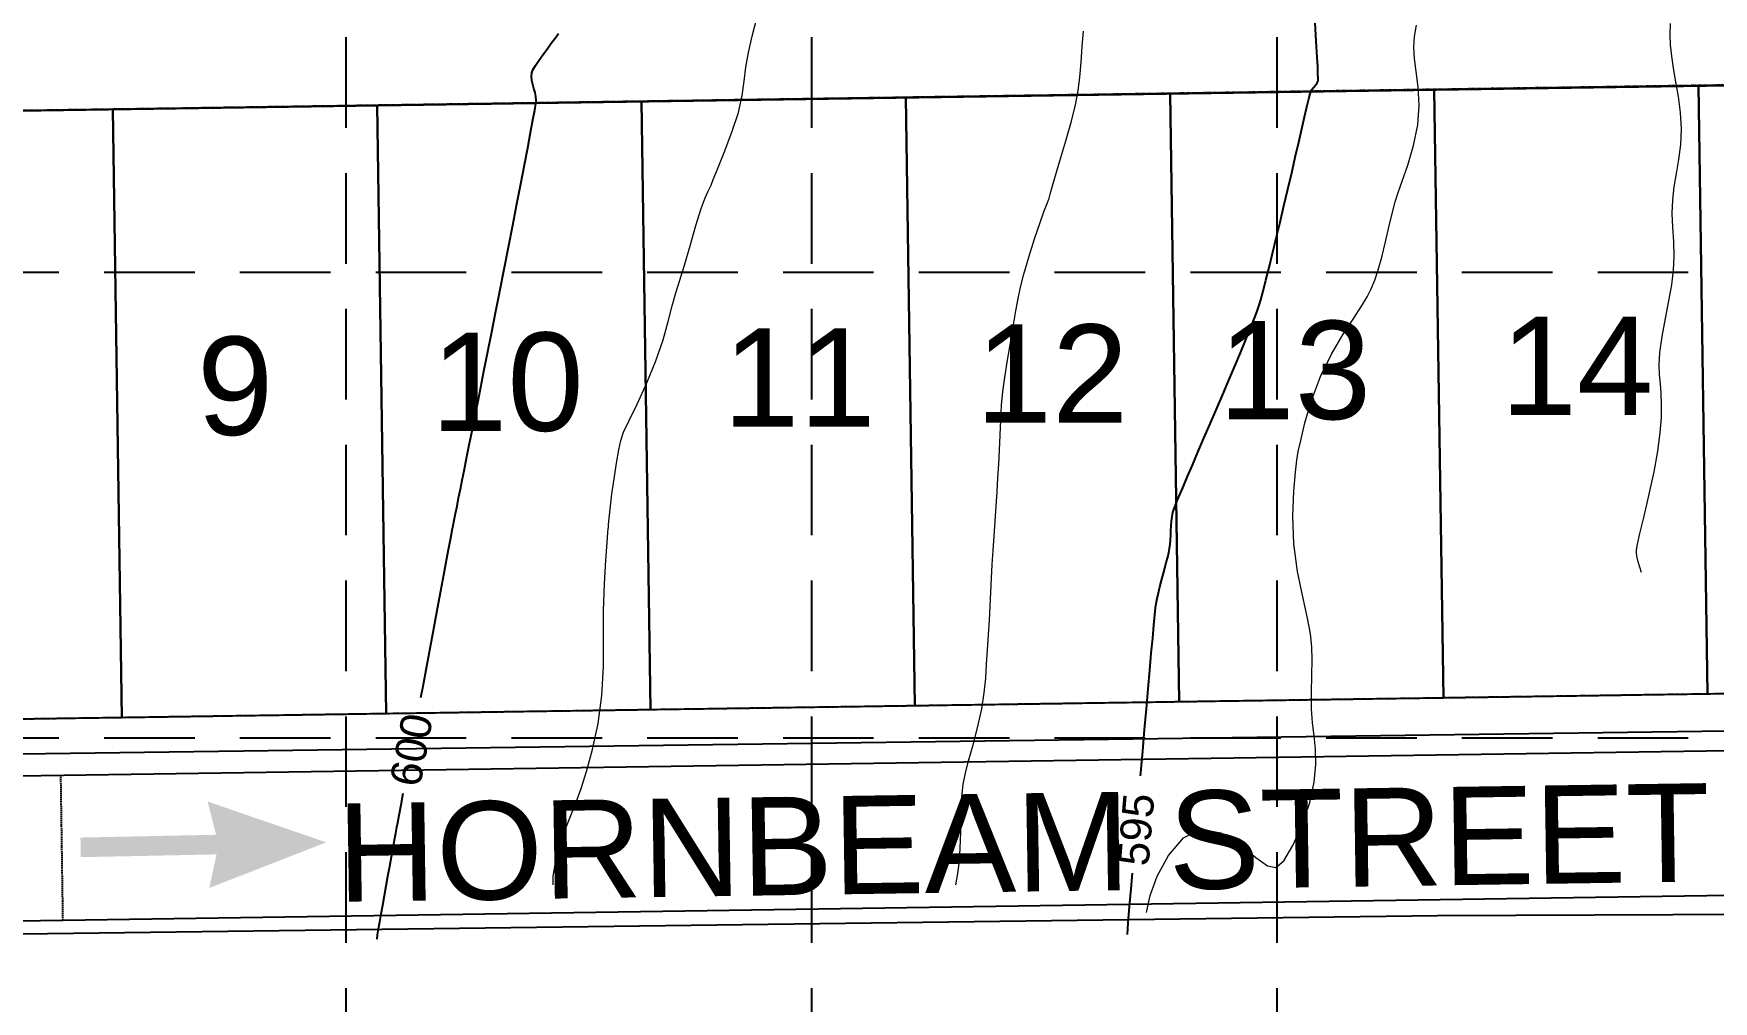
# Model space of a CAD drawing. Header units: inches. Extents: x 45655 to 51424, y 20024 to 23633.
# Drawn here: x 48388.9 to 48713.6, y 20517.2 to 20704.3 of the extents above; entities that cross this region are included whole.
import ezdxf
from ezdxf.enums import TextEntityAlignment as Align

# ---------------------------------------------------------------- set-up
doc = ezdxf.new("R2010")
doc.units = ezdxf.units.IN
doc.header["$MEASUREMENT"] = 0
for name, pattern in [('2148-1-1 BASE$0$DASHED2', [0.375, 0.25, -0.125]), ('2148-1-1 FINAL PLAT$0$ROW05', [0.875, 0.625, -0.05, 0.05, -0.05, 0.05, -0.05]), ('HIDDEN', [0.375, 0.25, -0.125]), ('PHANTOM2', [1.25, 0.625, -0.125, 0.125, -0.125, 0.125, -0.125])]:
    doc.linetypes.add(name, pattern=pattern)
for name, color, linetype in [('2148-1-1 BASE$0$P-PAV-BOC', 4, 'Continuous'), ('2148-1-1 Boundary Verification$0$X-BNDRY', 5, 'PHANTOM2'), ('2148-1-1 Boundary Verification$0$X-BNDRY-PHASE 1', 3, 'Continuous'), ('2148-1-1 FINAL PLAT$0$BPOLY', 20, 'Continuous'), ('2148-1-1 FINAL PLAT$0$P-PLAN-LOT LINE PH1', 1, 'Continuous'), ('2148-1-1 FINAL PLAT$0$P-PLAN-LOT NO-PH1', 1, 'Continuous'), ('2148-1-1 FINAL PLAT$0$P-PLAN-ROW-PH1', 7, '2148-1-1 FINAL PLAT$0$ROW05'), ('2148-1-1 FINAL PLAT$0$P-PLAN-STREET NAMES', 6, 'Continuous'), ('2148-1-1 TOPOGRAPHIC SURVEY$0$X-CONT-MJR', 14, 'Continuous'), ('EROSION BLANKET', 84, 'Continuous'), ('GRID', 254, 'HIDDEN'), ('P-ERO-SILT FENCE-PAVING', 6, 'Continuous'), ('P-FLOW ARROWS', 7, 'Continuous')]:
    doc.layers.add(name, color=color, linetype=linetype)
doc.layers.add('2148-1-1 BASE$0$P-PAV-HIGH POINT', color=3, linetype='2148-1-1 BASE$0$DASHED2', plot=False)
doc.layers.add('CTR', color=43, linetype='Continuous', lineweight=9)
doc.styles.get("Standard").update_dxf_attribs({"font": 'ARIAL.TTF'})

msp = doc.modelspace()

# ---------------------------------------------------------------- hatches: boundary and pattern name
at = {"layer": 'P-FLOW ARROWS'}
msp.add_hatch(color=7, dxfattribs=at).paths.add_polyline_path([(48397.92, 20548.89), (48424.14, 20549.43), (48422.49, 20555.86), (48445.44, 20547.96), (48422.83, 20539.15), (48424.22, 20545.63), (48397.99, 20545.1)])

# ---------------------------------------------------------------- linework, layer by layer
at = {"layer": '2148-1-1 BASE$0$P-PAV-BOC', "color": 7}
for p, q in [((48337.27, 20560.1), (48762.67, 20566.43)), ((48336.12, 20532.08), (48763.09, 20538.43))]:
    msp.add_line(p, q, dxfattribs=at)
at = {"layer": '2148-1-1 BASE$0$P-PAV-HIGH POINT', "color": 7}
msp.add_line((48394.07, 20560.94), (48394.48, 20532.94), dxfattribs=at)
at = {"layer": '2148-1-1 Boundary Verification$0$X-BNDRY', "color": 7}
msp.add_line((47485.74, 20675.93), (50060.21, 20714.52), dxfattribs=at)
at = {"layer": '2148-1-1 Boundary Verification$0$X-BNDRY-PHASE 1', "color": 7}
msp.add_line((47496.16, 20676.08), (49384.49, 20704.21), dxfattribs=at)
at = {"layer": '2148-1-1 FINAL PLAT$0$BPOLY', "color": 7}
for p, q in [((48710.76, 20694.17), (48659.67, 20693.41)), ((48765.75, 20694.99), (48710.76, 20694.17)), ((48712.51, 20576.69), (48710.76, 20694.17)), ((48710.76, 20694.17), (48712.51, 20576.69)), ((48506.38, 20691.13), (48455.29, 20690.37)), ((48557.48, 20691.89), (48506.38, 20691.13)), ((48508.13, 20573.64), (48506.38, 20691.13)), ((48506.38, 20691.13), (48508.13, 20573.64)), ((48608.57, 20692.65), (48557.48, 20691.89)), ((48559.23, 20574.4), (48557.48, 20691.89)), ((48557.48, 20691.89), (48559.23, 20574.4)), ((48659.67, 20693.41), (48608.57, 20692.65)), ((48610.32, 20575.16), (48608.57, 20692.65)), ((48608.57, 20692.65), (48610.32, 20575.16)), ((48661.42, 20575.92), (48659.67, 20693.41)), ((48659.67, 20693.41), (48661.42, 20575.92)), ((48404.19, 20689.61), (48353.1, 20688.85)), ((48455.29, 20690.37), (48404.19, 20689.61)), ((48405.94, 20572.12), (48404.19, 20689.61)), ((48404.19, 20689.61), (48405.94, 20572.12)), ((48457.04, 20572.88), (48455.29, 20690.37)), ((48455.29, 20690.37), (48457.04, 20572.88)), ((48712.51, 20576.69), (48757.5, 20577.36)), ((48508.13, 20573.64), (48559.23, 20574.4)), ((48559.23, 20574.4), (48610.32, 20575.16)), ((48610.32, 20575.16), (48661.42, 20575.92)), ((48661.42, 20575.92), (48712.51, 20576.69)), ((48354.85, 20571.36), (48405.94, 20572.12)), ((48405.94, 20572.12), (48457.04, 20572.88)), ((48457.04, 20572.88), (48508.13, 20573.64))]:
    msp.add_line(p, q, dxfattribs=at)
at = {"layer": '2148-1-1 FINAL PLAT$0$P-PLAN-LOT LINE PH1', "color": 7}
for p, q in [((48712.51, 20576.69), (48710.76, 20694.17)), ((48508.13, 20573.64), (48506.38, 20691.13)), ((48559.23, 20574.4), (48557.48, 20691.89)), ((48610.32, 20575.16), (48608.57, 20692.65)), ((48661.42, 20575.92), (48659.67, 20693.41)), ((48405.94, 20572.12), (48404.19, 20689.61)), ((48457.04, 20572.88), (48455.29, 20690.37))]:
    msp.add_line(p, q, dxfattribs=at)
at = {"layer": '2148-1-1 FINAL PLAT$0$P-PLAN-ROW-PH1', "color": 7}
msp.add_line((48003.29, 20566.12), (48757.5, 20577.36), dxfattribs=at)
at = {"layer": '2148-1-1 TOPOGRAPHIC SURVEY$0$X-CONT-MJR', "color": 7}
for p, q in [((48489.71, 20703.4, 600), (48490.36, 20704.27, 600)), ((48487.3, 20700.15, 600), (48488.12, 20701.28, 600)), ((48637.03, 20699.65, 595), (48636.92, 20701.7, 595)), ((48485.4, 20697.25, 600), (48485.88, 20698.07, 600)), ((48485.88, 20698.07, 600), (48486.53, 20699.06, 600)), ((48637.18, 20696.51, 595), (48637.12, 20697.89, 595)), ((48485.2, 20695.23, 600), (48485.11, 20695.98, 600)), ((48485.82, 20692.86, 600), (48485.6, 20693.66, 600)), ((48486.05, 20691.36, 600), (48485.99, 20692.09, 600)), ((48635.05, 20690.14, 595), (48635.41, 20691.64, 595)), ((48635.65, 20692.63, 595), (48635.77, 20693.05, 595)), ((48636.02, 20693.47, 595), (48636.35, 20693.89, 595)), ((48485.75, 20689.47, 600), (48485.97, 20690.75, 600)), ((48634.06, 20685.89, 595), (48634.6, 20688.2, 595)), ((48632.79, 20680.41, 595), (48633.45, 20683.27, 595)), ((48483.06, 20675.26, 600), (48483.76, 20678.9, 600)), ((48482.3, 20671.34, 600), (48483.06, 20675.26, 600)), ((48630.6, 20671.01, 595), (48631.35, 20674.21, 595)), ((48627.74, 20659.05, 595), (48628.41, 20661.79, 595)), ((48628.41, 20661.79, 595), (48629.12, 20664.73, 595)), ((48626.11, 20652.79, 595), (48626.58, 20654.49, 595)), ((48624.03, 20647.09, 595), (48624.77, 20648.94, 595)), ((48624.77, 20648.94, 595), (48625.35, 20650.45, 595)), ((48476.62, 20642.52, 600), (48477.37, 20646.3, 600)), ((48623.16, 20644.96, 595), (48624.03, 20647.09, 595)), ((48475.93, 20639.04, 600), (48476.62, 20642.52, 600)), ((48621.09, 20640.02, 595), (48622.17, 20642.59, 595)), ((48474.79, 20633.26, 600), (48475.32, 20635.93, 600)), ((48474.04, 20629.52, 600), (48474.36, 20631.1, 600)), ((48616.32, 20628.85, 595), (48617.53, 20631.68, 595)), ((48473.65, 20627.52, 600), (48473.86, 20628.58, 600)), ((48613.98, 20623.4, 595), (48615.13, 20626.07, 595)), ((48472.78, 20623.2, 600), (48473.1, 20624.79, 600)), ((48471.73, 20617.99, 600), (48472.09, 20619.76, 600)), ((48610.3, 20614.72, 595), (48611.04, 20616.49, 595)), ((48611.04, 20616.49, 595), (48611.91, 20618.56, 595)), ((48470.72, 20612.96, 600), (48471.04, 20614.56, 600)), ((48609.32, 20612.29, 595), (48609.72, 20613.31, 595)), ((48609.72, 20613.31, 595), (48610.3, 20614.72, 595)), ((48470.17, 20610.23, 600), (48470.43, 20611.51, 600)), ((48608.86, 20610.05, 595), (48608.97, 20610.91, 595)), ((48608.97, 20610.91, 595), (48609.13, 20611.72, 595)), ((48609.13, 20611.72, 595), (48609.32, 20612.29, 595)), ((48469.8, 20608.28, 600), (48469.96, 20609.17, 600)), ((48608.12, 20603.1, 595), (48608.33, 20604.01, 595)), ((48607.24, 20599.76, 595), (48607.55, 20600.94, 595)), ((48467.6, 20596.57, 600), (48468.18, 20599.69, 600)), ((48466.97, 20593.18, 600), (48467.6, 20596.57, 600)), ((48466.3, 20589.59, 600), (48466.97, 20593.18, 600)), ((48605.22, 20587.45, 595), (48605.45, 20589.93, 595)), ((48464.89, 20582.01, 600), (48465.6, 20585.84, 600)), ((48463.75, 20575.94, 600), (48464.17, 20578.14, 600)), ((48459.9, 20555.22, 600), (48460.33, 20557.5, 600)), ((48459.1, 20550.88, 600), (48459.27, 20551.78, 600)), ((48458.9, 20549.77, 600), (48459.1, 20550.88, 600)), ((48458.04, 20545.16, 600), (48458.36, 20546.86, 600)), ((48601.04, 20538.95, 595), (48601.29, 20541.98, 595)), ((48456.67, 20537.67, 600), (48457.01, 20539.55, 600)), ((48456.35, 20535.85, 600), (48456.67, 20537.67, 600)), ((48600.41, 20531.29, 595), (48600.49, 20532.36, 595)), ((48600.49, 20532.36, 595), (48600.63, 20534.04, 595))]:
    msp.add_line(p, q, dxfattribs=at)
at = {"layer": '2148-1-1 TOPOGRAPHIC SURVEY$0$X-CONT-MJR', "color": 7, "extrusion": (0.998362, 0.057217, 0)}
msp.add_line((48636.79, 20703.97, 595), (48636.65, 20706.4, 595), dxfattribs=at)
at = {"layer": '2148-1-1 TOPOGRAPHIC SURVEY$0$X-CONT-MJR', "color": 7, "extrusion": (0.998379, 0.056914, 0)}
msp.add_line((48636.92, 20701.7, 595), (48636.79, 20703.97, 595), dxfattribs=at)
at = {"layer": '2148-1-1 TOPOGRAPHIC SURVEY$0$X-CONT-MJR', "color": 7, "extrusion": (0.800996, -0.598669, 0)}
msp.add_line((48488.12, 20701.28, 600), (48488.95, 20702.39, 600), dxfattribs=at)
at = {"layer": '2148-1-1 TOPOGRAPHIC SURVEY$0$X-CONT-MJR', "color": 7, "extrusion": (0.798848, -0.601534, 0)}
msp.add_line((48488.95, 20702.39, 600), (48489.71, 20703.4, 600), dxfattribs=at)
at = {"layer": '2148-1-1 TOPOGRAPHIC SURVEY$0$X-CONT-MJR', "color": 7, "extrusion": (0.817353, -0.576137, 0)}
msp.add_line((48486.53, 20699.06, 600), (48487.3, 20700.15, 600), dxfattribs=at)
at = {"layer": '2148-1-1 TOPOGRAPHIC SURVEY$0$X-CONT-MJR', "color": 7, "extrusion": (0.998658, 0.051795, 0)}
msp.add_line((48637.12, 20697.89, 595), (48637.03, 20699.65, 595), dxfattribs=at)
at = {"layer": '2148-1-1 TOPOGRAPHIC SURVEY$0$X-CONT-MJR', "color": 7, "extrusion": (0.996781, -0.080178, 0)}
msp.add_line((48485.11, 20695.98, 600), (48485.16, 20696.66, 600), dxfattribs=at)
at = {"layer": '2148-1-1 TOPOGRAPHIC SURVEY$0$X-CONT-MJR', "color": 7, "extrusion": (0.927499, -0.373826, 0)}
msp.add_line((48485.16, 20696.66, 600), (48485.4, 20697.25, 600), dxfattribs=at)
at = {"layer": '2148-1-1 TOPOGRAPHIC SURVEY$0$X-CONT-MJR', "color": 7, "extrusion": (0.973917, 0.226903, 0)}
msp.add_line((48485.38, 20694.45, 600), (48485.2, 20695.23, 600), dxfattribs=at)
at = {"layer": '2148-1-1 TOPOGRAPHIC SURVEY$0$X-CONT-MJR', "color": 7, "extrusion": (0.962254, 0.272152, 0)}
msp.add_line((48485.6, 20693.66, 600), (48485.38, 20694.45, 600), dxfattribs=at)
at = {"layer": '2148-1-1 TOPOGRAPHIC SURVEY$0$X-CONT-MJR', "color": 7, "extrusion": (0.76879, -0.639501, 0)}
msp.add_line((48636.35, 20693.89, 595), (48636.69, 20694.31, 595), dxfattribs=at)
at = {"layer": '2148-1-1 TOPOGRAPHIC SURVEY$0$X-CONT-MJR', "color": 7, "extrusion": (0.811589, -0.584229, 0)}
msp.add_line((48636.69, 20694.31, 595), (48636.99, 20694.72, 595), dxfattribs=at)
at = {"layer": '2148-1-1 TOPOGRAPHIC SURVEY$0$X-CONT-MJR', "color": 7, "extrusion": (0.908971, -0.41686, 0)}
msp.add_line((48636.99, 20694.72, 595), (48637.19, 20695.15, 595), dxfattribs=at)
at = {"layer": '2148-1-1 TOPOGRAPHIC SURVEY$0$X-CONT-MJR', "color": 7, "extrusion": (0.999632, 0.027129, 0)}
msp.add_line((48637.21, 20695.57, 595), (48637.18, 20696.51, 595), dxfattribs=at)
at = {"layer": '2148-1-1 TOPOGRAPHIC SURVEY$0$X-CONT-MJR', "color": 7, "extrusion": (0.99919, -0.040249, 0)}
msp.add_line((48637.19, 20695.15, 595), (48637.21, 20695.57, 595), dxfattribs=at)
at = {"layer": '2148-1-1 TOPOGRAPHIC SURVEY$0$X-CONT-MJR', "color": 7, "extrusion": (0.978133, 0.20798, 0)}
msp.add_line((48485.99, 20692.09, 600), (48485.82, 20692.86, 600), dxfattribs=at)
at = {"layer": '2148-1-1 TOPOGRAPHIC SURVEY$0$X-CONT-MJR', "color": 7, "extrusion": (0.99168, -0.128728, 0)}
msp.add_line((48485.97, 20690.75, 600), (48486.05, 20691.36, 600), dxfattribs=at)
at = {"layer": '2148-1-1 TOPOGRAPHIC SURVEY$0$X-CONT-MJR', "color": 7, "extrusion": (0.971046, -0.238893, 0)}
msp.add_line((48635.41, 20691.64, 595), (48635.65, 20692.63, 595), dxfattribs=at)
at = {"layer": '2148-1-1 TOPOGRAPHIC SURVEY$0$X-CONT-MJR', "color": 7, "extrusion": (0.861601, -0.507586, 0)}
msp.add_line((48635.77, 20693.05, 595), (48636.02, 20693.47, 595), dxfattribs=at)
at = {"layer": '2148-1-1 TOPOGRAPHIC SURVEY$0$X-CONT-MJR', "color": 7, "extrusion": (0.983962, -0.178378, 0)}
msp.add_line((48485.41, 20687.57, 600), (48485.75, 20689.47, 600), dxfattribs=at)
at = {"layer": '2148-1-1 TOPOGRAPHIC SURVEY$0$X-CONT-MJR', "color": 7, "extrusion": (0.97367, -0.227962, 0)}
msp.add_line((48634.6, 20688.2, 595), (48635.05, 20690.14, 595), dxfattribs=at)
at = {"layer": '2148-1-1 TOPOGRAPHIC SURVEY$0$X-CONT-MJR', "color": 7, "extrusion": (0.982444, -0.186556, 0)}
msp.add_line((48484.4, 20682.22, 600), (48484.95, 20685.13, 600), dxfattribs=at)
at = {"layer": '2148-1-1 TOPOGRAPHIC SURVEY$0$X-CONT-MJR', "color": 7, "extrusion": (0.983011, -0.183548, 0)}
msp.add_line((48484.95, 20685.13, 600), (48485.41, 20687.57, 600), dxfattribs=at)
at = {"layer": '2148-1-1 TOPOGRAPHIC SURVEY$0$X-CONT-MJR', "color": 7, "extrusion": (0.97416, -0.22586, 0)}
msp.add_line((48633.45, 20683.27, 595), (48634.06, 20685.89, 595), dxfattribs=at)
at = {"layer": '2148-1-1 TOPOGRAPHIC SURVEY$0$X-CONT-MJR', "color": 7, "extrusion": (0.982069, -0.188522, 0)}
msp.add_line((48483.76, 20678.9, 600), (48484.4, 20682.22, 600), dxfattribs=at)
at = {"layer": '2148-1-1 TOPOGRAPHIC SURVEY$0$X-CONT-MJR', "color": 7, "extrusion": (0.974099, -0.22612, 0)}
msp.add_line((48632.09, 20677.36, 595), (48632.79, 20680.41, 595), dxfattribs=at)
at = {"layer": '2148-1-1 TOPOGRAPHIC SURVEY$0$X-CONT-MJR', "color": 7, "extrusion": (0.973938, -0.226815, 0)}
msp.add_line((48631.35, 20674.21, 595), (48632.09, 20677.36, 595), dxfattribs=at)
at = {"layer": '2148-1-1 TOPOGRAPHIC SURVEY$0$X-CONT-MJR', "color": 7, "extrusion": (0.981449, -0.191725, 0)}
msp.add_line((48481.5, 20667.24, 600), (48482.3, 20671.34, 600), dxfattribs=at)
at = {"layer": '2148-1-1 TOPOGRAPHIC SURVEY$0$X-CONT-MJR', "color": 7, "extrusion": (0.973345, -0.229347, 0)}
msp.add_line((48629.85, 20667.83, 595), (48630.6, 20671.01, 595), dxfattribs=at)
at = {"layer": '2148-1-1 TOPOGRAPHIC SURVEY$0$X-CONT-MJR', "color": 7, "extrusion": (0.981326, -0.192351, 0)}
msp.add_line((48480.67, 20663.02, 600), (48481.5, 20667.24, 600), dxfattribs=at)
at = {"layer": '2148-1-1 TOPOGRAPHIC SURVEY$0$X-CONT-MJR', "color": 7, "extrusion": (0.972875, -0.231331, 0)}
msp.add_line((48629.12, 20664.73, 595), (48629.85, 20667.83, 595), dxfattribs=at)
at = {"layer": '2148-1-1 TOPOGRAPHIC SURVEY$0$X-CONT-MJR', "color": 7, "extrusion": (0.981227, -0.192858, 0)}
msp.add_line((48479.83, 20658.74, 600), (48480.67, 20663.02, 600), dxfattribs=at)
at = {"layer": '2148-1-1 TOPOGRAPHIC SURVEY$0$X-CONT-MJR', "color": 7, "extrusion": (0.981144, -0.193276, 0)}
msp.add_line((48478.99, 20654.48, 600), (48479.83, 20658.74, 600), dxfattribs=at)
at = {"layer": '2148-1-1 TOPOGRAPHIC SURVEY$0$X-CONT-MJR', "color": 7, "extrusion": (0.97007, -0.242826, 0)}
msp.add_line((48627.12, 20656.6, 595), (48627.74, 20659.05, 595), dxfattribs=at)
at = {"layer": '2148-1-1 TOPOGRAPHIC SURVEY$0$X-CONT-MJR', "color": 7, "extrusion": (0.968093, -0.25059, 0)}
msp.add_line((48626.58, 20654.49, 595), (48627.12, 20656.6, 595), dxfattribs=at)
at = {"layer": '2148-1-1 TOPOGRAPHIC SURVEY$0$X-CONT-MJR', "color": 7, "extrusion": (0.981076, -0.193623, 0)}
msp.add_line((48478.17, 20650.31, 600), (48478.99, 20654.48, 600), dxfattribs=at)
at = {"layer": '2148-1-1 TOPOGRAPHIC SURVEY$0$X-CONT-MJR', "color": 7, "extrusion": (0.957654, -0.287923, 0)}
msp.add_line((48625.75, 20651.57, 595), (48626.11, 20652.79, 595), dxfattribs=at)
at = {"layer": '2148-1-1 TOPOGRAPHIC SURVEY$0$X-CONT-MJR', "color": 7, "extrusion": (0.981018, -0.193914, 0)}
msp.add_line((48477.37, 20646.3, 600), (48478.17, 20650.31, 600), dxfattribs=at)
at = {"layer": '2148-1-1 TOPOGRAPHIC SURVEY$0$X-CONT-MJR', "color": 7, "extrusion": (0.942731, -0.333555, 0)}
msp.add_line((48625.35, 20650.45, 595), (48625.75, 20651.57, 595), dxfattribs=at)
at = {"layer": '2148-1-1 TOPOGRAPHIC SURVEY$0$X-CONT-MJR', "color": 7, "extrusion": (0.923156, -0.384426, 0)}
msp.add_line((48622.17, 20642.59, 595), (48623.16, 20644.96, 595), dxfattribs=at)
at = {"layer": '2148-1-1 TOPOGRAPHIC SURVEY$0$X-CONT-MJR', "color": 7, "extrusion": (0.980898, -0.194525, 0)}
msp.add_line((48475.32, 20635.93, 600), (48475.93, 20639.04, 600), dxfattribs=at)
at = {"layer": '2148-1-1 TOPOGRAPHIC SURVEY$0$X-CONT-MJR', "color": 7, "extrusion": (0.920568, -0.390583, 0)}
msp.add_line((48619.94, 20637.32, 595), (48621.09, 20640.02, 595), dxfattribs=at)
at = {"layer": '2148-1-1 TOPOGRAPHIC SURVEY$0$X-CONT-MJR', "color": 7, "extrusion": (0.919804, -0.392377, 0)}
msp.add_line((48618.75, 20634.52, 595), (48619.94, 20637.32, 595), dxfattribs=at)
at = {"layer": '2148-1-1 TOPOGRAPHIC SURVEY$0$X-CONT-MJR', "color": 7, "extrusion": (0.980862, -0.194706, 0)}
msp.add_line((48474.36, 20631.1, 600), (48474.79, 20633.26, 600), dxfattribs=at)
at = {"layer": '2148-1-1 TOPOGRAPHIC SURVEY$0$X-CONT-MJR', "color": 7, "extrusion": (0.919287, -0.393587, 0)}
msp.add_line((48617.53, 20631.68, 595), (48618.75, 20634.52, 595), dxfattribs=at)
at = {"layer": '2148-1-1 TOPOGRAPHIC SURVEY$0$X-CONT-MJR', "color": 7, "extrusion": (0.980941, -0.194304, 0)}
msp.add_line((48473.86, 20628.58, 600), (48474.04, 20629.52, 600), dxfattribs=at)
at = {"layer": '2148-1-1 TOPOGRAPHIC SURVEY$0$X-CONT-MJR', "color": 7, "extrusion": (0.980359, -0.197221, 0)}
msp.add_line((48473.1, 20624.79, 600), (48473.39, 20626.25, 600), dxfattribs=at)
at = {"layer": '2148-1-1 TOPOGRAPHIC SURVEY$0$X-CONT-MJR', "color": 7, "extrusion": (0.980534, -0.196351, 0)}
msp.add_line((48473.39, 20626.25, 600), (48473.65, 20627.52, 600), dxfattribs=at)
at = {"layer": '2148-1-1 TOPOGRAPHIC SURVEY$0$X-CONT-MJR', "color": 7, "extrusion": (0.918869, -0.394564, 0)}
msp.add_line((48615.13, 20626.07, 595), (48616.32, 20628.85, 595), dxfattribs=at)
at = {"layer": '2148-1-1 TOPOGRAPHIC SURVEY$0$X-CONT-MJR', "color": 7, "extrusion": (0.980204, -0.197993, 0)}
msp.add_line((48472.44, 20621.51, 600), (48472.78, 20623.2, 600), dxfattribs=at)
at = {"layer": '2148-1-1 TOPOGRAPHIC SURVEY$0$X-CONT-MJR', "color": 7, "extrusion": (0.919281, -0.393602, 0)}
msp.add_line((48612.9, 20620.88, 595), (48613.98, 20623.4, 595), dxfattribs=at)
at = {"layer": '2148-1-1 TOPOGRAPHIC SURVEY$0$X-CONT-MJR', "color": 7, "extrusion": (0.980186, -0.198077, 0)}
msp.add_line((48472.09, 20619.76, 600), (48472.44, 20621.51, 600), dxfattribs=at)
at = {"layer": '2148-1-1 TOPOGRAPHIC SURVEY$0$X-CONT-MJR', "color": 7, "extrusion": (0.9199, -0.392153, 0)}
msp.add_line((48611.91, 20618.56, 595), (48612.9, 20620.88, 595), dxfattribs=at)
at = {"layer": '2148-1-1 TOPOGRAPHIC SURVEY$0$X-CONT-MJR', "color": 7, "extrusion": (0.98033, -0.197363, 0)}
msp.add_line((48471.04, 20614.56, 600), (48471.38, 20616.25, 600), dxfattribs=at)
at = {"layer": '2148-1-1 TOPOGRAPHIC SURVEY$0$X-CONT-MJR', "color": 7, "extrusion": (0.980248, -0.197773, 0)}
msp.add_line((48471.38, 20616.25, 600), (48471.73, 20617.99, 600), dxfattribs=at)
at = {"layer": '2148-1-1 TOPOGRAPHIC SURVEY$0$X-CONT-MJR', "color": 7, "extrusion": (0.980652, -0.195757, 0)}
msp.add_line((48470.43, 20611.51, 600), (48470.72, 20612.96, 600), dxfattribs=at)
at = {"layer": '2148-1-1 TOPOGRAPHIC SURVEY$0$X-CONT-MJR', "color": 7, "extrusion": (0.981429, -0.191826, 0)}
msp.add_line((48469.96, 20609.17, 600), (48470.17, 20610.23, 600), dxfattribs=at)
at = {"layer": '2148-1-1 TOPOGRAPHIC SURVEY$0$X-CONT-MJR', "color": 7, "extrusion": (0.996929, -0.078305, 0)}
msp.add_line((48608.79, 20609.16, 595), (48608.86, 20610.05, 595), dxfattribs=at)
at = {"layer": '2148-1-1 TOPOGRAPHIC SURVEY$0$X-CONT-MJR', "color": 7, "extrusion": (0.982816, -0.184587, 0)}
msp.add_line((48469.16, 20604.88, 600), (48469.52, 20606.83, 600), dxfattribs=at)
at = {"layer": '2148-1-1 TOPOGRAPHIC SURVEY$0$X-CONT-MJR', "color": 7, "extrusion": (0.982663, -0.185402, 0)}
msp.add_line((48469.52, 20606.83, 600), (48469.8, 20608.28, 600), dxfattribs=at)
at = {"layer": '2148-1-1 TOPOGRAPHIC SURVEY$0$X-CONT-MJR', "color": 7, "extrusion": (0.998626, -0.0524, 0)}
msp.add_line((48608.66, 20606.44, 595), (48608.7, 20607.34, 595), dxfattribs=at)
at = {"layer": '2148-1-1 TOPOGRAPHIC SURVEY$0$X-CONT-MJR', "color": 7, "extrusion": (0.999076, -0.042983, 0)}
msp.add_line((48608.7, 20607.34, 595), (48608.74, 20608.25, 595), dxfattribs=at)
at = {"layer": '2148-1-1 TOPOGRAPHIC SURVEY$0$X-CONT-MJR', "color": 7, "extrusion": (0.998675, -0.051455, 0)}
msp.add_line((48608.74, 20608.25, 595), (48608.79, 20609.16, 595), dxfattribs=at)
at = {"layer": '2148-1-1 TOPOGRAPHIC SURVEY$0$X-CONT-MJR', "color": 7, "extrusion": (0.9829, -0.184139, 0)}
msp.add_line((48468.7, 20602.48, 600), (48469.16, 20604.88, 600), dxfattribs=at)
at = {"layer": '2148-1-1 TOPOGRAPHIC SURVEY$0$X-CONT-MJR', "color": 7, "extrusion": (0.980919, -0.194416, 0)}
msp.add_line((48608.33, 20604.01, 595), (48608.48, 20604.74, 595), dxfattribs=at)
at = {"layer": '2148-1-1 TOPOGRAPHIC SURVEY$0$X-CONT-MJR', "color": 7, "extrusion": (0.991357, -0.13119, 0)}
msp.add_line((48608.48, 20604.74, 595), (48608.59, 20605.57, 595), dxfattribs=at)
at = {"layer": '2148-1-1 TOPOGRAPHIC SURVEY$0$X-CONT-MJR', "color": 7, "extrusion": (0.996727, -0.080843, 0)}
msp.add_line((48608.59, 20605.57, 595), (48608.66, 20606.44, 595), dxfattribs=at)
at = {"layer": '2148-1-1 TOPOGRAPHIC SURVEY$0$X-CONT-MJR', "color": 7, "extrusion": (0.982954, -0.183853, 0)}
msp.add_line((48468.18, 20599.69, 600), (48468.7, 20602.48, 600), dxfattribs=at)
at = {"layer": '2148-1-1 TOPOGRAPHIC SURVEY$0$X-CONT-MJR', "color": 7, "extrusion": (0.966655, -0.256083, 0)}
msp.add_line((48607.55, 20600.94, 595), (48607.85, 20602.07, 595), dxfattribs=at)
at = {"layer": '2148-1-1 TOPOGRAPHIC SURVEY$0$X-CONT-MJR', "color": 7, "extrusion": (0.968928, -0.247344, 0)}
msp.add_line((48607.85, 20602.07, 595), (48608.12, 20603.1, 595), dxfattribs=at)
at = {"layer": '2148-1-1 TOPOGRAPHIC SURVEY$0$X-CONT-MJR', "color": 7, "extrusion": (0.971537, -0.236889, 0)}
msp.add_line((48606.32, 20596.16, 595), (48606.6, 20597.33, 595), dxfattribs=at)
at = {"layer": '2148-1-1 TOPOGRAPHIC SURVEY$0$X-CONT-MJR', "color": 7, "extrusion": (0.968376, -0.249495, 0)}
msp.add_line((48606.6, 20597.33, 595), (48606.91, 20598.54, 595), dxfattribs=at)
at = {"layer": '2148-1-1 TOPOGRAPHIC SURVEY$0$X-CONT-MJR', "color": 7, "extrusion": (0.966541, -0.256513, 0)}
msp.add_line((48606.91, 20598.54, 595), (48607.24, 20599.76, 595), dxfattribs=at)
at = {"layer": '2148-1-1 TOPOGRAPHIC SURVEY$0$X-CONT-MJR', "color": 7, "extrusion": (0.992055, -0.125801, 0)}
msp.add_line((48605.79, 20593.32, 595), (48605.89, 20594.1, 595), dxfattribs=at)
at = {"layer": '2148-1-1 TOPOGRAPHIC SURVEY$0$X-CONT-MJR', "color": 7, "extrusion": (0.982824, -0.184544, 0)}
msp.add_line((48605.89, 20594.1, 595), (48606.08, 20595.07, 595), dxfattribs=at)
at = {"layer": '2148-1-1 TOPOGRAPHIC SURVEY$0$X-CONT-MJR', "color": 7, "extrusion": (0.976245, -0.216668, 0)}
msp.add_line((48606.08, 20595.07, 595), (48606.32, 20596.16, 595), dxfattribs=at)
at = {"layer": '2148-1-1 TOPOGRAPHIC SURVEY$0$X-CONT-MJR', "color": 7, "extrusion": (0.995271, -0.097136, 0)}
msp.add_line((48605.45, 20589.93, 595), (48605.65, 20591.91, 595), dxfattribs=at)
at = {"layer": '2148-1-1 TOPOGRAPHIC SURVEY$0$X-CONT-MJR', "color": 7, "extrusion": (0.994506, -0.104676, 0)}
msp.add_line((48605.65, 20591.91, 595), (48605.79, 20593.32, 595), dxfattribs=at)
at = {"layer": '2148-1-1 TOPOGRAPHIC SURVEY$0$X-CONT-MJR', "color": 7, "extrusion": (0.98306, -0.183284, 0)}
msp.add_line((48465.6, 20585.84, 600), (48466.3, 20589.59, 600), dxfattribs=at)
at = {"layer": '2148-1-1 TOPOGRAPHIC SURVEY$0$X-CONT-MJR', "color": 7, "extrusion": (0.995861, -0.090888, 0)}
msp.add_line((48604.95, 20584.53, 595), (48605.22, 20587.45, 595), dxfattribs=at)
at = {"layer": '2148-1-1 TOPOGRAPHIC SURVEY$0$X-CONT-MJR', "color": 7, "extrusion": (0.996006, -0.089285, 0)}
msp.add_line((48604.66, 20581.23, 595), (48604.95, 20584.53, 595), dxfattribs=at)
at = {"layer": '2148-1-1 TOPOGRAPHIC SURVEY$0$X-CONT-MJR', "color": 7, "extrusion": (0.98309, -0.183121, 0)}
msp.add_line((48464.17, 20578.14, 600), (48464.89, 20582.01, 600), dxfattribs=at)
at = {"layer": '2148-1-1 TOPOGRAPHIC SURVEY$0$X-CONT-MJR', "color": 7, "extrusion": (0.99611, -0.088124, 0)}
msp.add_line((48604.34, 20577.63, 595), (48604.66, 20581.23, 595), dxfattribs=at)
at = {"layer": '2148-1-1 TOPOGRAPHIC SURVEY$0$X-CONT-MJR', "color": 7, "extrusion": (0.996187, -0.087238, 0)}
msp.add_line((48604, 20573.78, 595), (48604.34, 20577.63, 595), dxfattribs=at)
at = {"layer": '2148-1-1 TOPOGRAPHIC SURVEY$0$X-CONT-MJR', "color": 7, "extrusion": (0.996249, -0.086535, 0)}
msp.add_line((48603.65, 20569.75, 595), (48604, 20573.78, 595), dxfattribs=at)
at = {"layer": '2148-1-1 TOPOGRAPHIC SURVEY$0$X-CONT-MJR', "color": 7, "extrusion": (0.996299, -0.085959, 0)}
msp.add_line((48603.29, 20565.61, 595), (48603.65, 20569.75, 595), dxfattribs=at)
at = {"layer": '2148-1-1 TOPOGRAPHIC SURVEY$0$X-CONT-MJR', "color": 7, "extrusion": (0.996341, -0.085472, 0)}
msp.add_line((48602.94, 20561.42, 595), (48603.29, 20565.61, 595), dxfattribs=at)
at = {"layer": '2148-1-1 TOPOGRAPHIC SURVEY$0$X-CONT-MJR', "color": 7, "extrusion": (0.996377, -0.085048, 0)}
msp.add_line((48602.88, 20560.8, 595), (48602.94, 20561.42, 595), dxfattribs=at)
at = {"layer": '2148-1-1 TOPOGRAPHIC SURVEY$0$X-CONT-MJR', "color": 7, "extrusion": (0.983251, -0.182256, 0)}
msp.add_line((48459.54, 20553.25, 600), (48459.9, 20555.22, 600), dxfattribs=at)
at = {"layer": '2148-1-1 TOPOGRAPHIC SURVEY$0$X-CONT-MJR', "color": 7, "extrusion": (0.983323, -0.18187, 0)}
msp.add_line((48459.27, 20551.78, 600), (48459.54, 20553.25, 600), dxfattribs=at)
at = {"layer": '2148-1-1 TOPOGRAPHIC SURVEY$0$X-CONT-MJR', "color": 7, "extrusion": (0.98328, -0.1821, 0)}
msp.add_line((48458.36, 20546.86, 600), (48458.65, 20548.42, 600), dxfattribs=at)
at = {"layer": '2148-1-1 TOPOGRAPHIC SURVEY$0$X-CONT-MJR', "color": 7, "extrusion": (0.983338, -0.181785, 0)}
msp.add_line((48458.65, 20548.42, 600), (48458.9, 20549.77, 600), dxfattribs=at)
at = {"layer": '2148-1-1 TOPOGRAPHIC SURVEY$0$X-CONT-MJR', "color": 7, "extrusion": (0.983388, -0.181514, 0)}
msp.add_line((48457.71, 20543.34, 600), (48458.04, 20545.16, 600), dxfattribs=at)
at = {"layer": '2148-1-1 TOPOGRAPHIC SURVEY$0$X-CONT-MJR', "color": 7, "extrusion": (0.98353, -0.180743, 0)}
msp.add_line((48457.36, 20541.46, 600), (48457.71, 20543.34, 600), dxfattribs=at)
at = {"layer": '2148-1-1 TOPOGRAPHIC SURVEY$0$X-CONT-MJR', "color": 7, "extrusion": (0.983732, -0.17964, 0)}
msp.add_line((48457.01, 20539.55, 600), (48457.36, 20541.46, 600), dxfattribs=at)
at = {"layer": '2148-1-1 TOPOGRAPHIC SURVEY$0$X-CONT-MJR', "color": 7, "extrusion": (0.996565, -0.082817, 0)}
msp.add_line((48600.81, 20536.26, 595), (48601.04, 20538.95, 595), dxfattribs=at)
at = {"layer": '2148-1-1 TOPOGRAPHIC SURVEY$0$X-CONT-MJR', "color": 7, "extrusion": (0.98486, -0.173354, 0)}
msp.add_line((48456.05, 20534.14, 600), (48456.35, 20535.85, 600), dxfattribs=at)
at = {"layer": '2148-1-1 TOPOGRAPHIC SURVEY$0$X-CONT-MJR', "color": 7, "extrusion": (0.996613, -0.082238, 0)}
msp.add_line((48600.63, 20534.04, 595), (48600.81, 20536.26, 595), dxfattribs=at)
at = {"layer": '2148-1-1 TOPOGRAPHIC SURVEY$0$X-CONT-MJR', "color": 7, "extrusion": (0.986521, -0.163635, 0)}
msp.add_line((48455.55, 20531.23, 600), (48455.78, 20532.58, 600), dxfattribs=at)
at = {"layer": '2148-1-1 TOPOGRAPHIC SURVEY$0$X-CONT-MJR', "color": 7, "extrusion": (0.985538, -0.169452, 0)}
msp.add_line((48455.78, 20532.58, 600), (48456.05, 20534.14, 600), dxfattribs=at)
at = {"layer": '2148-1-1 TOPOGRAPHIC SURVEY$0$X-CONT-MJR', "color": 7, "extrusion": (0.990752, -0.135684, 0)}
msp.add_line((48455.26, 20529.23, 600), (48455.38, 20530.11, 600), dxfattribs=at)
at = {"layer": '2148-1-1 TOPOGRAPHIC SURVEY$0$X-CONT-MJR', "color": 7, "extrusion": (0.988045, -0.154168, 0)}
msp.add_line((48455.38, 20530.11, 600), (48455.55, 20531.23, 600), dxfattribs=at)
at = {"layer": '2148-1-1 TOPOGRAPHIC SURVEY$0$X-CONT-MJR', "color": 7, "extrusion": (0.997519, -0.070397, 0)}
msp.add_line((48600.33, 20530.13, 595), (48600.41, 20531.29, 595), dxfattribs=at)
at = {"layer": 'CTR'}
for points, elevation in [([(48489.31, 20539.76), (48489.34, 20541.38), (48489.74, 20544.13), (48490.53, 20547.14), (48491.58, 20550.23), (48492.7, 20553.14), (48493.74, 20555.72), (48494.73, 20558.39), (48495.78, 20561.65), (48496.93, 20565.92), (48497.99, 20570.95), (48498.75, 20576.37), (48499.05, 20581.86), (48499.07, 20587.32), (48499.06, 20592.71), (48499.21, 20597.92), (48499.48, 20602.49), (48499.73, 20605.91), (48499.89, 20607.82), (48499.97, 20608.61), (48499.99, 20608.84), (48500, 20609), (48500.02, 20609.33), (48500.07, 20610.01), (48500.18, 20611.2), (48500.38, 20612.95), (48500.67, 20615.31), (48501.09, 20618.23), (48501.54, 20621.24), (48501.98, 20623.82), (48502.37, 20625.62), (48502.93, 20627.22), (48503.93, 20629.38), (48505.52, 20632.68), (48507.41, 20636.77), (48509.19, 20641.05), (48510.55, 20645.06), (48511.55, 20648.62), (48512.34, 20651.64), (48513.04, 20654.15), (48513.79, 20656.61), (48514.67, 20659.52), (48515.77, 20663.24), (48516.92, 20667.15), (48517.94, 20670.45), (48518.7, 20672.55), (48519.19, 20673.69), (48519.54, 20674.35), (48519.83, 20674.98), (48520.26, 20676.06), (48521.06, 20678.08), (48522.37, 20681.3), (48523.86, 20685.21), (48525.14, 20689.05), (48525.88, 20692.3), (48526.27, 20695.1), (48526.58, 20697.78), (48527.07, 20700.64), (48527.77, 20703.79), (48528.71, 20707.28)], 598), ([(48567.19, 20539.76), (48567.62, 20542.32), (48567.88, 20544.44), (48568.03, 20546.81), (48568.12, 20549.96), (48568.21, 20553.49), (48568.35, 20556.71), (48568.61, 20559.2), (48569.01, 20561.34), (48569.63, 20563.73), (48570.48, 20566.82), (48571.41, 20570.33), (48572.19, 20573.8), (48572.67, 20576.88), (48572.93, 20579.69), (48573.1, 20582.4), (48573.29, 20585.2), (48573.48, 20588.06), (48573.66, 20590.88), (48573.81, 20593.64), (48573.93, 20596.34), (48574.05, 20599.02), (48574.21, 20601.68), (48574.39, 20604.39), (48574.57, 20607.17), (48574.77, 20610.03), (48574.95, 20612.91), (48575.13, 20615.72), (48575.31, 20618.41), (48575.47, 20621.06), (48575.62, 20623.78), (48575.73, 20626.66), (48575.85, 20629.59), (48576.02, 20632.44), (48576.27, 20635.1), (48576.61, 20637.79), (48577.08, 20640.75), (48577.64, 20644.13), (48578.25, 20647.59), (48578.78, 20650.66), (48579.22, 20653.08), (48579.68, 20655.27), (48580.33, 20657.8), (48581.28, 20661.07), (48582.4, 20664.6), (48583.45, 20667.74), (48584.25, 20670), (48584.82, 20671.46), (48585.18, 20672.43), (48585.42, 20673.25), (48585.72, 20674.39), (48586.29, 20676.42), (48587.26, 20679.65), (48588.43, 20683.56), (48589.51, 20687.37), (48590.3, 20690.52), (48590.81, 20693.23), (48591.16, 20695.87), (48591.41, 20698.75), (48591.61, 20701.77), (48591.83, 20704.76)], 596), ([(48604.04, 20534.38), (48604.76, 20537.7), (48606.1, 20541.44), (48608.26, 20545.45), (48611.16, 20548.84), (48614.62, 20550.53), (48618.4, 20549.79), (48622.08, 20547.54), (48625.18, 20545.05), (48627.39, 20543.43), (48629.02, 20543.12), (48630.56, 20544.4), (48632.34, 20547.35), (48634.15, 20551.37), (48635.61, 20555.67), (48636.45, 20559.58), (48636.74, 20563), (48636.67, 20565.97), (48636.43, 20568.57), (48636.14, 20571.07), (48635.93, 20573.8), (48635.9, 20576.95), (48635.98, 20580.25), (48636.05, 20583.27), (48636.01, 20585.78), (48635.76, 20588.25), (48635.17, 20591.3), (48634.24, 20595.4), (48633.23, 20600.3), (48632.52, 20605.65), (48632.34, 20611.01), (48632.54, 20615.82), (48632.85, 20619.53), (48633.09, 20621.81), (48633.36, 20623.5), (48633.83, 20625.63), (48634.66, 20629.03), (48635.92, 20633.36), (48637.64, 20637.97), (48639.8, 20642.33), (48642.07, 20646.17), (48644.11, 20649.3), (48645.61, 20651.61), (48646.66, 20653.38), (48647.46, 20654.94), (48648.15, 20656.63), (48648.82, 20658.62), (48649.51, 20661.08), (48650.25, 20664.03), (48650.97, 20667.1), (48651.61, 20669.78), (48652.12, 20671.77), (48652.66, 20673.53), (48653.44, 20675.73), (48654.52, 20678.86), (48655.67, 20682.63), (48656.5, 20686.62), (48656.73, 20690.43), (48656.54, 20693.89), (48656.16, 20696.91), (48655.85, 20699.43), (48655.72, 20701.63), (48655.82, 20703.72), (48656.2, 20705.92)], 594), ([(48699.73, 20600.13), (48699.08, 20602.18), (48698.81, 20603.29), (48698.74, 20603.9), (48698.77, 20604.5), (48698.94, 20605.59), (48699.42, 20607.67), (48700.24, 20611.03), (48701.23, 20615.23), (48702.18, 20619.6), (48702.88, 20623.59), (48703.33, 20627.08), (48703.56, 20630.09), (48703.61, 20632.6), (48703.54, 20634.73), (48703.37, 20636.6), (48703.2, 20638.34), (48703.12, 20640.24), (48703.27, 20642.64), (48703.72, 20645.72), (48704.35, 20649.18), (48705.02, 20652.61), (48705.56, 20655.7), (48705.92, 20658.52), (48706.06, 20661.26), (48705.97, 20664.04), (48705.78, 20666.83), (48705.68, 20669.53), (48705.78, 20672.11), (48706.07, 20674.63), (48706.48, 20677.21), (48706.94, 20679.95), (48707.3, 20682.85), (48707.44, 20685.88), (48707.26, 20689), (48706.86, 20692.08), (48706.37, 20694.97), (48705.93, 20697.58), (48705.58, 20699.93), (48705.35, 20702.08), (48705.26, 20704.1), (48705.36, 20706.23)], 592)]:
    msp.add_lwpolyline(points, dxfattribs=dict(at, elevation=elevation))
at = {"layer": 'EROSION BLANKET', "color": 7, "ltscale": 500}
for p, q in [((48337.01, 20564.43), (48762.12, 20570.13)), ((48333.16, 20529.62), (48660.31, 20533.84)), ((48660.31, 20533.84), (48763.43, 20534.29))]:
    msp.add_line(p, q, dxfattribs=at)
at = {"layer": 'GRID', "linetype": 'HIDDEN', "ltscale": 70}
for p, q in [((48449.24, 23538.55), (48449.24, 20388.15)), ((48539.24, 23538.55), (48539.24, 20388.15)), ((48629.24, 23538.55), (48629.24, 20388.15)), ((45751.26, 20658.15), (51331.26, 20658.15)), ((45751.26, 20568.15), (51331.26, 20568.15))]:
    msp.add_line(p, q, dxfattribs=at)
at = {"layer": 'P-ERO-SILT FENCE-PAVING', "color": 7, "linetype": 'Continuous'}
msp.add_line((48003.29, 20566.12), (48757.5, 20577.36), dxfattribs=at)

# ---------------------------------------------------------------- texts
at = {"layer": '2148-1-1 FINAL PLAT$0$P-PLAN-LOT NO-PH1', "color": 7}
for s, p in [('13', (48632.7, 20639.25)), ('14', (48687.23, 20640.07)), ('9', (48427.83, 20636.2)), ('10', (48480.46, 20636.99)), ('11', (48536.9, 20637.83)), ('12', (48585.75, 20638.55))]:
    msp.add_text(s, height=19, dxfattribs=at).set_placement(p, align=Align.MIDDLE_CENTER)
at = {"layer": '2148-1-1 FINAL PLAT$0$P-PLAN-STREET NAMES', "color": 7}
msp.add_text('HORNBEAM STREET', height=19, rotation=0.8533, dxfattribs=at).set_placement((48447.66, 20536.47))
at = {"layer": '2148-1-1 TOPOGRAPHIC SURVEY$0$X-CONT-MJR', "color": 7}
for s, rotation, p in [('600', 79.4655, (48463.55, 20558.42, 600)), ('595', 85.1634, (48604.4, 20543.22, 595))]:
    msp.add_text(s, height=6, rotation=rotation, dxfattribs=at).set_placement(p)

doc.saveas('drawing.dxf')
